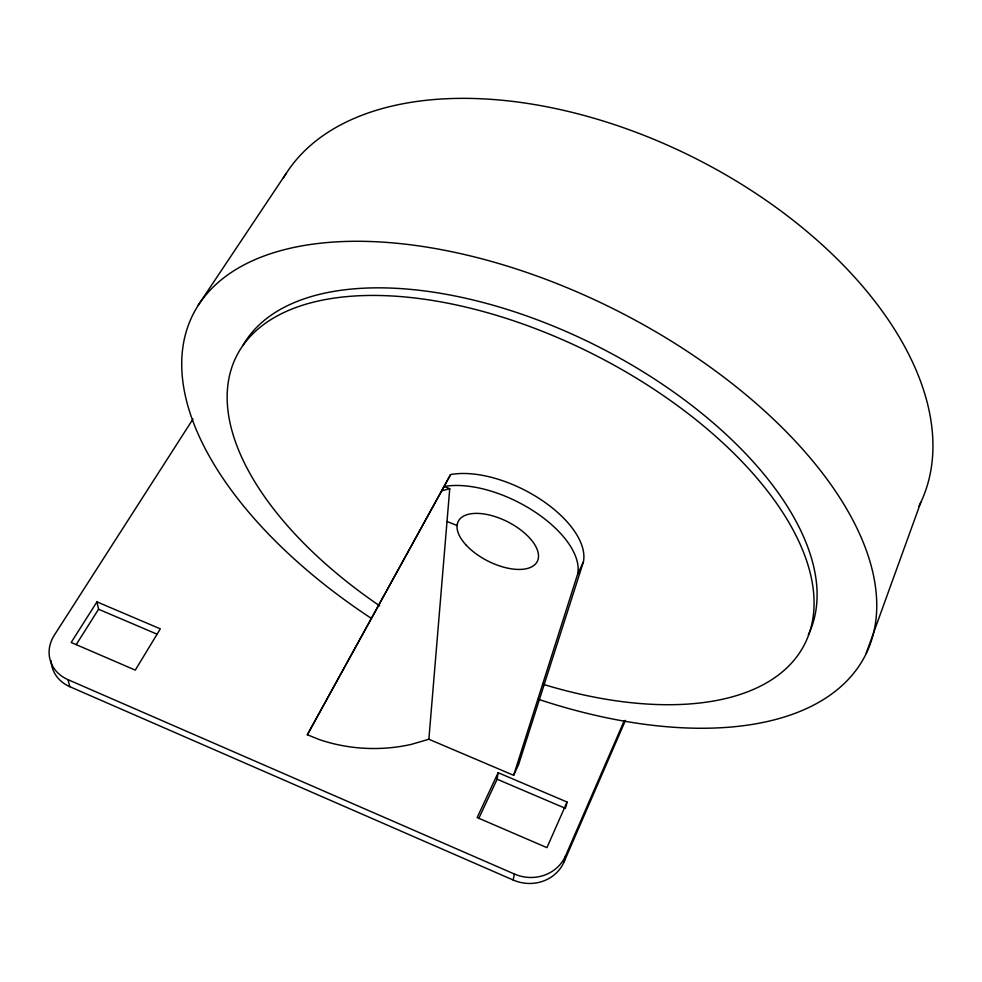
<?xml version="1.0" encoding="UTF-8"?>
<svg xmlns="http://www.w3.org/2000/svg" width="982" height="982" viewBox="0 0 982 982"><rect width="100%" height="100%" fill="white"/><g stroke="black" fill="none" stroke-linecap="round" stroke-linejoin="round"><path stroke-width="1.47" d="M428.864 739.25L449.744 488.705L444.22 486.507A86.747 43.036 26.9 0 1 534.269 511.487A86.747 43.036 26.9 0 1 577.674 574.028L513.647 775.314L428.864 739.25L411.237 744.405A151.253 132.803 0.4 0 1 319.494 739.642L307.341 734.757L450.591 474.588A86.391 43.368 26.9 0 1 540.37 499.261A86.391 43.368 26.9 0 1 583.406 561.9L518.557 764.72L513.647 775.314M478.774 818.448L497.113 779.217L498.144 772.699L567.056 802.036L565.853 807.13M51.101 660.677A37.979 32.627 -16.1 0 0 69.845 686.7L513.156 880.007L514.347 874.005A39.219 36.678 17.7 0 0 565.62 855.715L624.257 720.665M513.156 880.007A38.949 36.494 18 0 0 564.098 861.815L565.62 855.715M866.198 653.239L920.821 502.318M564.098 861.815L625.46 720.358M567.056 802.036L546.937 847.65L477.154 817.552L498.144 772.699M577.674 574.028L583.406 561.9M307.341 734.757L450.591 474.588M76.203 644.622L98.556 609.233L96.936 601.868L160.311 628.848L135.283 670.117L71.183 642.473L96.936 601.868M192.938 419.105L54.317 635.194A38.224 32.774 -15.9 0 0 67.979 679.654L69.845 686.7M198.045 305.439L286.437 173.028M441.949 490.742L449.744 488.705M447.006 521.467L457.06 525.505M98.556 609.233L157.329 634.298M497.113 779.217L565.546 808.407M67.979 679.654L514.347 874.005M371.098 618.218A376.879 194.988 26.9 0 1 294.391 247.341A376.879 194.988 26.9 0 1 851.406 517.391A376.879 194.988 26.9 0 1 538.197 699.233M283.209 178.319A357.73 209.78 26.6 0 1 699.908 160.692A357.73 209.78 26.6 0 1 918.882 506.282M379.703 605.845A318.487 162.975 26.9 0 1 322.845 300.05A318.487 162.975 26.9 0 1 789.933 524.265A318.487 162.975 26.9 0 1 543.242 684.344M242.959 345.394A317.64 163.699 26.9 0 1 600.628 347.861A317.64 163.699 26.9 0 1 808.333 634.863M466.45 545.427A44.313 21.972 26.9 0 0 535.988 563.447A44.313 21.972 26.9 0 0 490.816 515.366A44.313 21.972 26.9 0 0 466.45 545.427"/></g></svg>
